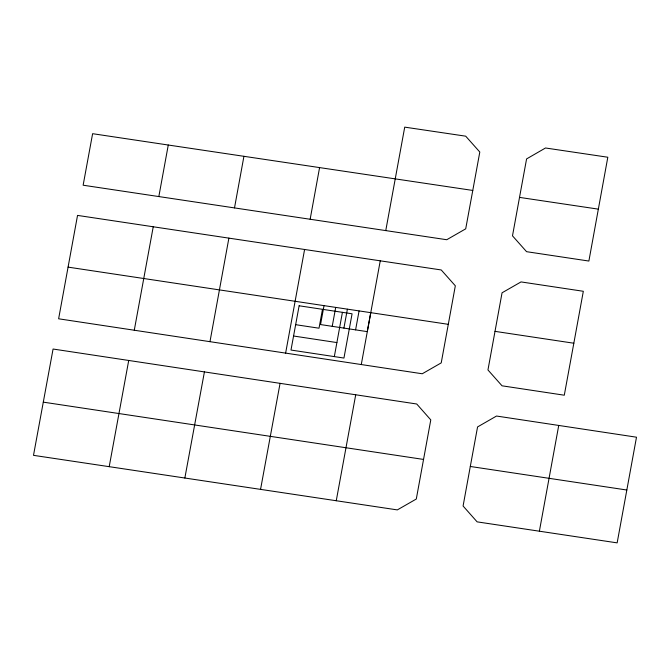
<?xml version="1.0" encoding="UTF-8"?>
<svg xmlns="http://www.w3.org/2000/svg" width="670" height="670" viewBox="0 0 670 670"><rect width="100%" height="100%" fill="white"/><g stroke="black" fill="none" stroke-linecap="round" stroke-linejoin="round"><path stroke-width="1" d="M128.715 360.468L109.202 466.672L33.5 455.34L53.072 349.028L416.74 404.002L430.785 419.889L416.296 499.024L397.335 509.904L109.202 466.672M153.237 226.77L134.276 330.235M158.84 196.544L168.27 145.022L472.777 190.439L479.804 152.031L465.709 136.178L404.722 127.133L385.761 230.597L83.139 185.213L92.611 133.69L168.27 145.022M209.97 341.683L228.889 238.135L441.237 269.96L455.324 285.805L448.297 324.33L441.22 362.889L422.251 373.768L58.625 318.794L77.536 215.405L228.889 238.135M234.5 207.909L243.93 156.303M285.621 353.123L304.599 249.466M310.151 219.232L319.582 167.592M334.322 356.608L342.42 312.329M361.272 364.564L380.25 260.831M470.298 466.471L463.087 506.018L477.124 521.863L617.154 542.868L636.5 437.2L496.529 416.036L477.568 426.924L470.298 466.471L626.827 490.013M519.518 197.39L512.491 235.84L526.578 251.685L588.88 261.049L607.816 157.232L545.506 147.986L526.587 158.916L519.518 197.39L598.327 209.141M558.738 425.433L539.384 531.184M573.83 343.224L583.327 291.283L521.025 281.919L502.056 292.798L487.953 369.957L502.039 385.811L564.291 395.208L573.83 343.224L495.03 331.365M184.853 478.037L204.417 371.909M260.555 489.401L280.068 383.357M322.488 309.314L319.012 328.208L295.646 324.682M324.02 305.671L320.545 324.565L367.277 331.633L370.753 312.731M332.228 326.332L335.703 307.438M343.911 328.099L347.387 309.205M355.594 329.866L359.07 310.964M336.256 500.733L355.711 394.798M472.777 190.439L465.709 228.839L446.739 239.726L385.761 230.597M68.055 267.121L448.297 324.33M293.569 336.013L336.893 342.571M43.282 402.142L423.566 459.436M299.122 305.78L290.989 350.05L343.945 358.056L352.077 313.795L299.122 305.78"/></g></svg>
